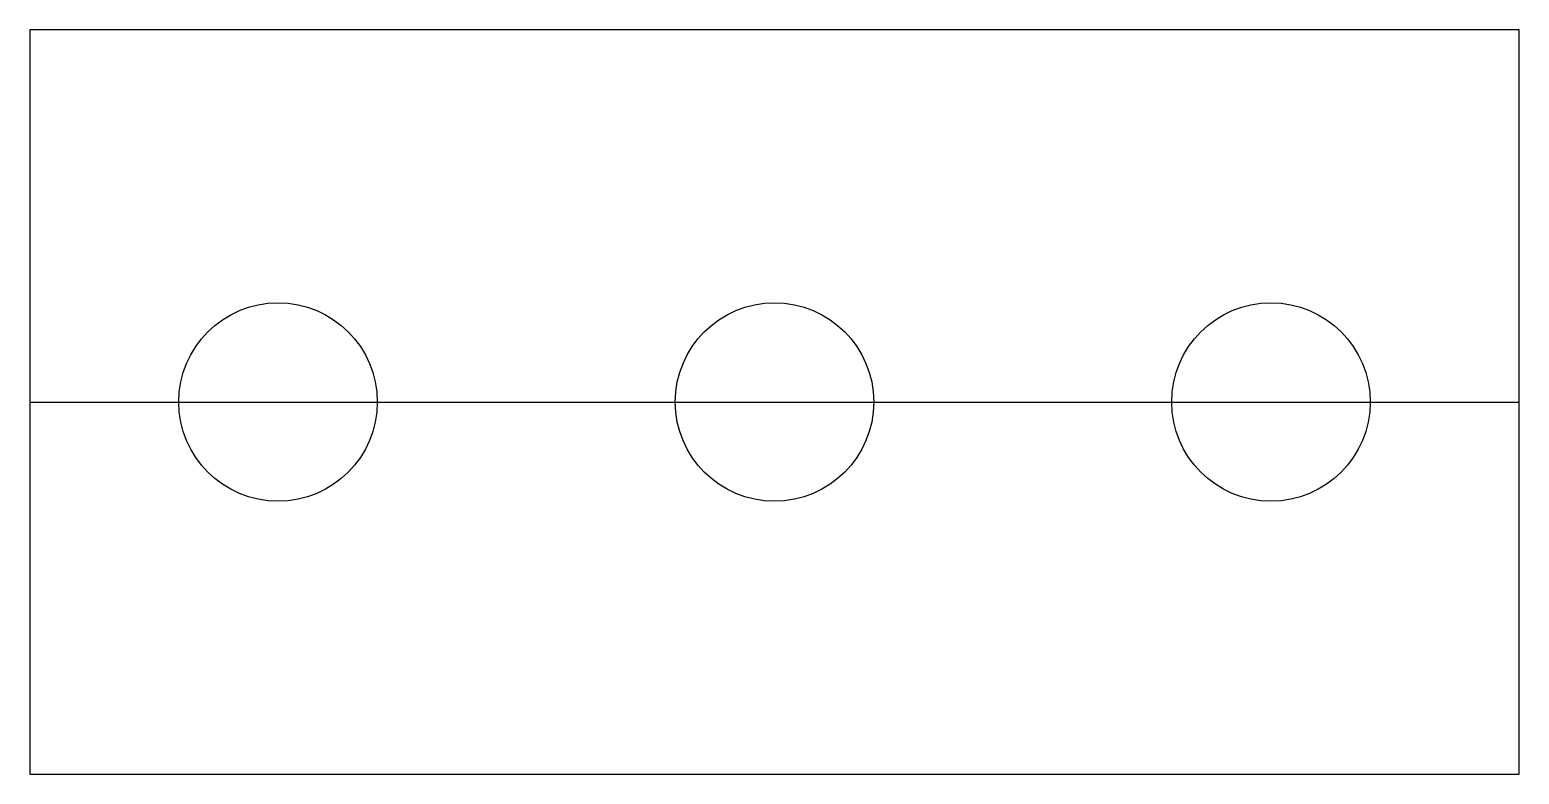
# Model space of a CAD drawing. Header units: millimetres. Extents: x 0 to 60, y 0 to 30.
import ezdxf

# ---------------------------------------------------------------- set-up
doc = ezdxf.new("R2010")
doc.units = ezdxf.units.MM

msp = doc.modelspace()

# ---------------------------------------------------------------- linework, layer by layer
at = {"layer": 'centerline'}
msp.add_line((0, 15), (60, 15), dxfattribs=at)
at = {"layer": 'holes'}
for centre in [(10, 15), (30, 15), (50, 15)]:
    msp.add_circle(centre, 4, dxfattribs=at)
at = {"layer": 'profile'}
msp.add_lwpolyline([(0, 0), (60, 0), (60, 30), (0, 30)], close=True, dxfattribs=at)

doc.saveas('drawing.dxf')
